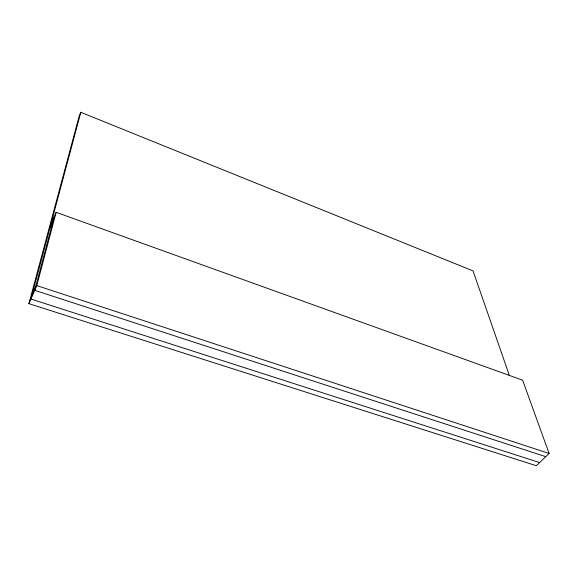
<?xml version="1.0" encoding="UTF-8"?>
<svg xmlns="http://www.w3.org/2000/svg" width="578" height="578" viewBox="0 0 578 578"><rect width="100%" height="100%" fill="white"/><g stroke="black" fill="none" stroke-linecap="round" stroke-linejoin="round"><path stroke-width="0.87" d="M28.9 303.66L36.811 285.604L56.153 212.314L522.613 380.18L549.1 453.448L536.333 465.716L28.9 303.66L79.143 116.308L80.812 112.284L473.042 270.901L509.435 375.678M54.216 216.844L34.731 290.337L545.762 456.656M80.812 112.284L30.923 299.036L539.614 462.566M50.654 225.174L56.153 212.314M49.701 228.736L53.277 220.391M32.086 294.679L35.887 286.002M36.811 285.604L549.1 453.448"/></g></svg>
